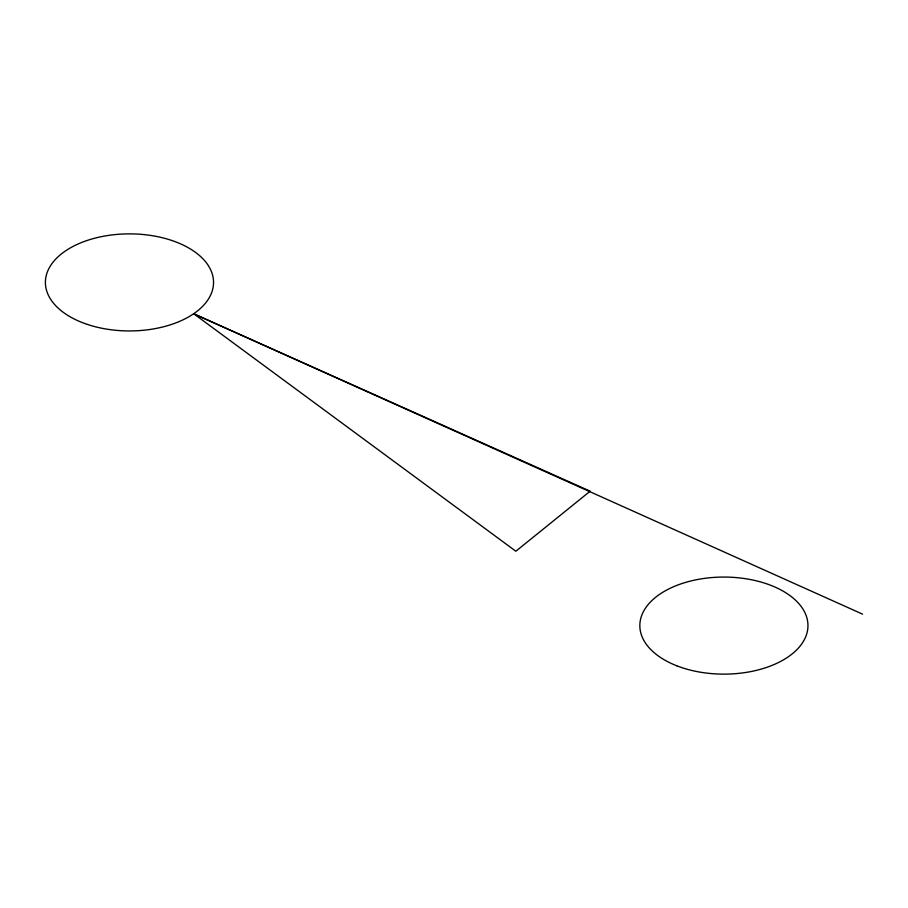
<?xml version="1.0" encoding="UTF-8"?>
<svg xmlns="http://www.w3.org/2000/svg" width="908" height="908" viewBox="0 0 908 908"><rect width="100%" height="100%" fill="white"/><g stroke="black" fill="none" stroke-linecap="round" stroke-linejoin="round"><path stroke-width="1.36" d="M193.869 313.862L590.155 491.183L515.857 551.235L193.869 313.862L862.6 614.16M676.778 665.791A84.058 48.533 0 0 0 807.745 629.062A84.058 48.533 0 0 0 687.163 581.949A84.058 48.533 0 0 0 676.778 665.791M87.44 324.44A84.069 48.533 0 0 0 213.539 282.411A84.069 48.533 0 0 0 87.44 240.37A84.069 48.533 0 0 0 87.44 324.44"/></g></svg>
